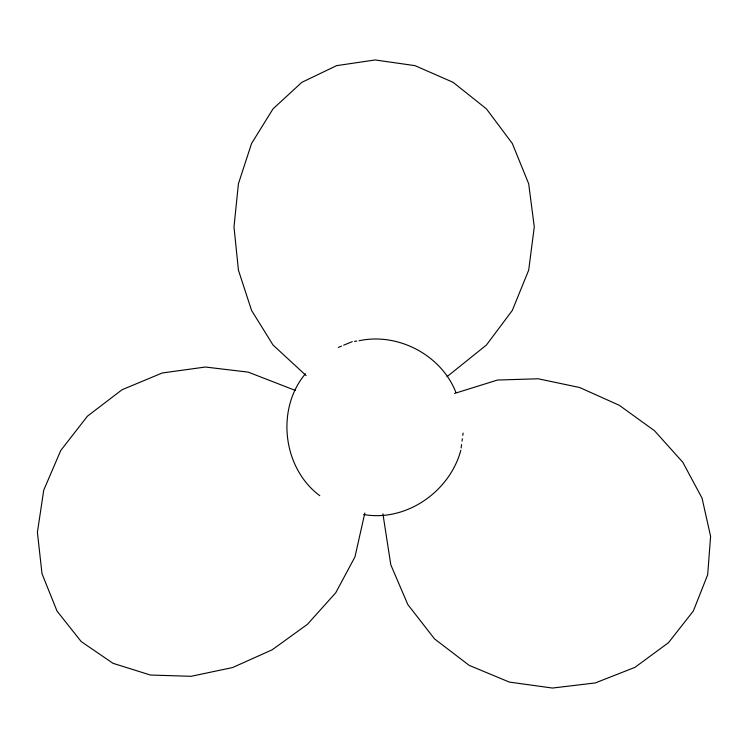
<?xml version="1.0" encoding="UTF-8"?>
<svg xmlns="http://www.w3.org/2000/svg" width="748" height="748" viewBox="0 0 748 748"><rect width="100%" height="100%" fill="white"/><g stroke="black" fill="none" stroke-linecap="round" stroke-linejoin="round"><path stroke-width="1.12" d="M461.133 447.996L461.591 444.555M462.04 441.114L462.348 438.814M462.797 435.373L463.096 433.073M364.828 513.044L354.945 556.951L335.712 592.809L307.409 624.337L272.197 649.788L232.553 667.562L191.095 676.304L150.423 675.033L113.023 663.326L81.205 641.578L56.998 611.032L42 573.669L37.4 532.342L43.721 490.22L60.738 450.52L87.422 416.187L122.055 389.727L162.288 372.971L205.354 367.025L248.243 372.139L295.301 390.419M460.833 450.296C449.726 491.558 406.342 522.02 363.678 514.521M305.39 373.804C275.703 409.091 282.753 468.285 319.789 495.7M447.061 376.646L486.415 345.024L512.296 310.448L528.677 270.168L534.287 226.943L528.677 183.728L512.296 143.448L486.415 108.862L453.101 82.327L415.009 65.646L375.159 59.952L336.6 65.646L301.846 82.327L273.02 108.862L251.58 143.448L238.425 183.728L233.993 226.943L238.425 270.168L251.58 310.448L273.02 345.024L306.1 375.543M338.292 347.418L341.509 346.09M343.641 345.202L352.205 341.658M454.55 393.429L497.514 380.04L538.177 378.769L579.635 387.511L619.279 405.285L654.5 430.726L682.802 462.264L702.035 498.121L710.6 536.353L707.673 574.791L693.321 611.032L668.469 642.7L634.977 667.347L595.333 682.924L552.445 688.048L509.369 682.092L469.136 665.337L434.513 638.876L407.819 604.552L390.811 564.843L382.911 513.848M354.496 341.359L356.796 341.06M359.087 340.751C398.114 332.271 441.638 355.253 455.962 392.616"/></g></svg>
